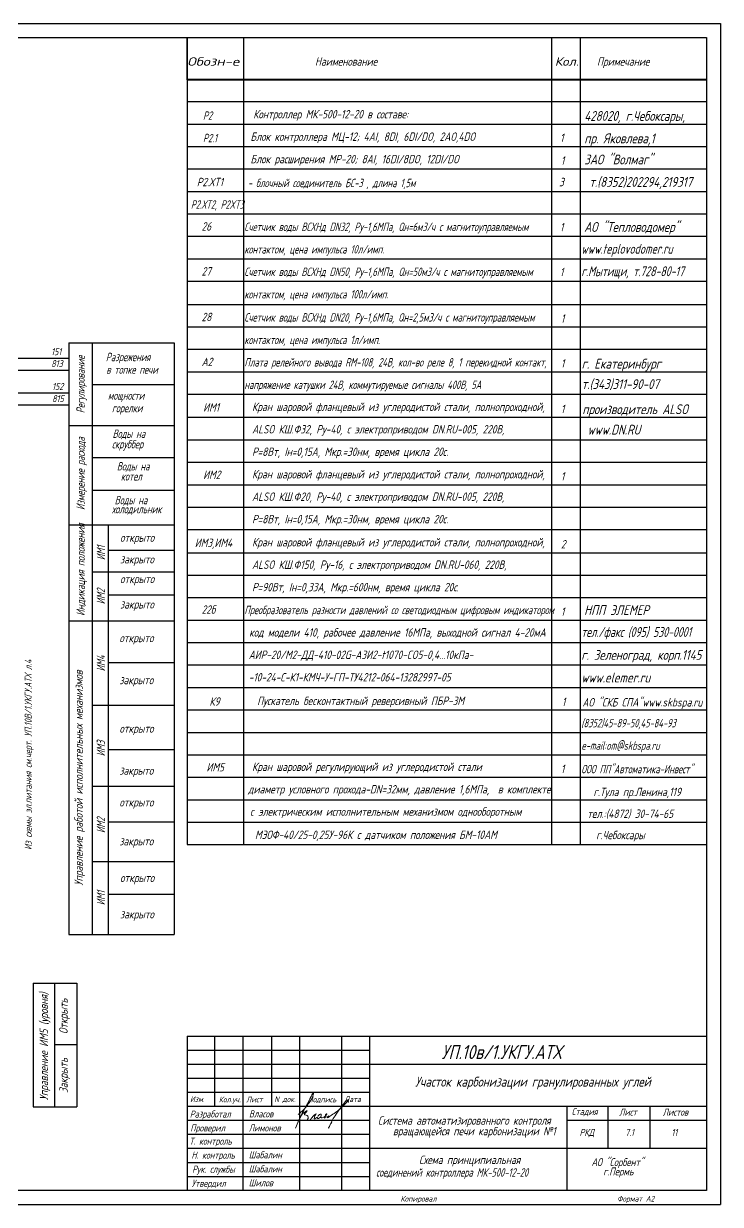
# Model space of a CAD drawing. Header units: millimetres. Extents: x 1348 to 2754, y -33 to 739.
# Drawn here: x 1694.4 to 1942.7, y -33.1 to 387.5 of the extents above; entities that cross this region are included whole.
import ezdxf
from ezdxf.enums import TextEntityAlignment as Align

# ---------------------------------------------------------------- set-up
doc = ezdxf.new("R2010")
doc.units = ezdxf.units.MM
doc.layers.add('MAIN', color=7, linetype='Continuous', lineweight=50)
doc.layers.add('Текст', color=7, linetype='Continuous', lineweight=50)
doc.layers.add('проводка', color=184, linetype='Continuous')
doc.styles.add('ADRF1', font='GOST_A.TTF', dxfattribs={"height": 2.5})
doc.styles.add('GOST тип А', font='GOST_A.TTF', dxfattribs={"oblique": 15})
doc.styles.add('ROMANC', font='GOST_A.TTF', dxfattribs={"height": 2.5})
doc.styles.get("Standard").update_dxf_attribs({"font": 'GOST_A.TTF', "oblique": 15})
doc.styles.add('СТАНДАРТ', font='GOST_A.TTF', dxfattribs={"oblique": 15, "height": 3.5})

# ---------------------------------------------------------------- blocks, each defined once
blk = doc.blocks.new('Власов')
at = {"layer": 'проводка', "lineweight": 18}
for points in [[(-0.58, 2.47), (1.27, 4.07), (2.73, 5.82), (3.82, 7.33), (4.64, 9.02), (4.84, 10.28), (4.04, 8.93), (3.16, 7.2), (1.39, 3.86), (0.52, 2.26), (-1.55, -2.37), (-0.72, -0.35), (0.34, 1.8), (1.73, 3.31), (2.62, 3.78), (2.31, 3.3), (1.91, 2.96), (1.61, 2.44), (2.21, 2.21), (2.85, 1.83), (2.99, 1.4), (2.77, 0.75), (2.36, 0.49), (2.18, 0.43), (2.07, 0.4), (1.98, 0.4)], [(3.73, 0.66), (4.37, 1.39), (4.91, 2.01), (5.22, 2.29), (5.78, 2.66), (5.59, 2.28), (5.16, 1.05), (5.19, 0.9), (5.7, 1.1), (6.25, 1.38), (6.27, 1.2), (6.3, 1.02), (7.02, 1.21), (7.63, 2.13), (7.63, 2.52), (6.76, 2.22), (6.42, 1.7)]]:
    blk.add_spline(points, degree=3, dxfattribs=at)
for points, knots in [([(9.73, 1.6), (9.73, 1.6), (10.28, 1.61), (10.33, 1.73), (10.3, 1.95), (10.1, 1.88), (9.94, 1.44), (9.82, 1.2), (10.65, 1.75), (14.06, 4.01), (14.83, 4.98), (18.2, 8.2), (16.58, 7.61), (15.42, 5.89), (12.84, 2.54), (12.14, 1.35), (11.17, -0.37), (10.2, -2.51), (10.72, -1.41), (10.96, -1), (11.17, -0.6), (11.31, -0.38), (11.4, -0.29)], [5.202172, 5.202172, 5.202172, 5.202172, 5.207482, 5.981017, 6.074049, 6.477149, 7.534813, 8.416864, 10.873297, 16.080912, 19.105162, 21.731982, 23.469351, 25.755203, 29.311429, 34.513333, 38.416271, 38.862024, 39.053994, 43.961574, 49.897464, 51.239132, 51.239132, 51.239132, 51.239132]), ([(7.53, 1.66), (7.5, 1.54), (7.54, 1.28), (8.01, 1.24), (8.83, 1.57), (9.1, 2.08), (9.9, 2.69), (9.43, 2.64), (9.3, 2.52), (9.14, 2.21), (9.04, 1.25), (8.71, 1.13), (8.92, 1.39), (9.3, 1.54), (9.6, 1.6)], [0, 0, 0, 0, 0.614094, 1.118723, 1.807789, 3.045572, 4.744461, 5.191863, 5.576495, 6.389957, 8.441618, 9.345517, 10.182193, 10.758393, 10.758393, 10.758393, 10.758393])]:
    blk.add_open_spline(points, degree=3, knots=knots, dxfattribs=at)

msp = doc.modelspace()

# ---------------------------------------------------------------- linework, layer by layer
at = {"color": 7, "linetype": 'Continuous'}
for p, q in [((1348.09, 387.5), (1942.71, 387.5)), ((1942.71, 387.5), (1942.71, -33.09)), ((1752.71, 382.5), (1752.71, 270.42)), ((1752.71, 382.5), (1937.71, 382.5)), ((1752.71, 367.5), (1752.71, 382.5)), ((1772.71, 382.5), (1772.71, 95.04)), ((1882.47, 382.5), (1882.47, 95.04)), ((1892.71, 382.5), (1892.71, 95.04)), ((1752.71, 367.74), (1937.71, 367.74)), ((1752.71, 367.5), (1937.71, 367.5)), ((1937.71, 367.5), (1752.71, 367.5)), ((1752.71, 367.5), (1752.71, 95.04)), ((1752.71, 359.74), (1937.71, 359.74)), ((1752.71, 351.74), (1937.71, 351.74)), ((1752.71, 343.74), (1937.71, 343.74)), ((1752.71, 335.74), (1937.71, 335.74)), ((1752.71, 327.74), (1937.71, 327.74)), ((1752.71, 319.74), (1937.71, 319.74)), ((1752.71, 311.74), (1937.71, 311.74)), ((1752.71, 303.74), (1937.71, 303.74)), ((1752.71, 295.74), (1937.71, 295.74)), ((1752.71, 287.49), (1937.71, 287.49)), ((1752.71, 279.49), (1937.71, 279.49)), ((1752.71, 271.49), (1937.71, 271.49)), ((1752.71, 263.49), (1937.71, 263.49)), ((1752.71, 255.49), (1937.71, 255.49)), ((1752.71, 247.26), (1937.71, 247.26)), ((1752.71, 239.26), (1937.71, 239.26)), ((1752.71, 231.26), (1937.71, 231.26)), ((1752.71, 223.26), (1937.71, 223.26)), ((1752.71, 215.26), (1937.71, 215.26)), ((1752.71, 207.26), (1937.71, 207.26)), ((1752.71, 199.04), (1937.71, 199.04)), ((1752.71, 191.04), (1937.71, 191.04)), ((1752.71, 183.04), (1937.71, 183.04)), ((1752.71, 175.04), (1937.71, 175.04)), ((1752.71, 167.04), (1937.71, 167.04)), ((1752.71, 159.04), (1937.71, 159.04)), ((1752.71, 151.04), (1937.71, 151.04)), ((1752.71, 143.04), (1937.71, 143.04)), ((1752.71, 135.04), (1937.71, 135.04)), ((1752.71, 127.04), (1937.71, 127.04)), ((1752.71, 119.04), (1937.71, 119.04)), ((1752.71, 111.04), (1937.71, 111.04)), ((1752.71, 103.04), (1937.71, 103.04)), ((1752.71, 95.04), (1937.71, 95.04))]:
    msp.add_line(p, q, dxfattribs=at)
at = {"color": 7}
for p, q in [((1348.09, 387.5), (1905.17, 387.5)), ((1710.5, 273.75), (1748.06, 273.75)), ((1718.84, 258.93), (1748.06, 258.93)), ((1710.5, 244.31), (1748.06, 244.31)), ((1718.84, 232.99), (1748.06, 232.99)), ((1718.84, 221.36), (1748.06, 221.36)), ((1710.5, 208.97), (1748.06, 208.97)), ((1724.48, 199.95), (1748.06, 199.95)), ((1718.84, 192.22), (1748.06, 192.22)), ((1724.48, 183.98), (1748.06, 183.98)), ((1710.5, 174.72), (1748.06, 174.72)), ((1724.44, 159.87), (1748.06, 159.87)), ((1718.84, 144.68), (1748.06, 144.68)), ((1724.44, 128.97), (1748.06, 128.97)), ((1718.84, 115.83), (1748.06, 115.83)), ((1724.44, 103.19), (1748.02, 103.19)), ((1718.84, 89.06), (1748.06, 89.06)), ((1724.48, 77.35), (1748.06, 77.35)), ((1710.5, 63.05), (1748.06, 63.05))]:
    msp.add_line(p, q, dxfattribs=at)
at = {"color": 7, "linetype": 'Continuous', "lineweight": 30}
for p, q in [((1368.09, 382.5), (1937.71, 382.5)), ((1937.71, 382.5), (1937.71, -28.09)), ((1937.71, -28.09), (1368.09, -28.09))]:
    msp.add_line(p, q, dxfattribs=at)
for p, q in [((1710.5, 273.75), (1710.5, 257.96)), ((1718.84, 273.75), (1718.84, 181.23)), ((1748.06, 273.75), (1748.06, 257.96)), ((1599.73, 268.32), (1710.5, 268.32)), ((1603.76, 264.11), (1710.5, 264.11)), ((1710.5, 257.96), (1710.5, 181.23)), ((1748.06, 257.96), (1748.06, 181.23)), ((1615.88, 255.93), (1710.5, 255.93)), ((1619.92, 251.72), (1710.5, 251.72)), ((1724.48, 208.97), (1724.48, 63.05)), ((1710.5, 181.23), (1710.5, 63.05)), ((1718.84, 181.23), (1718.84, 63.05)), ((1748.06, 181.23), (1748.06, 63.05)), ((1348.09, -33.09), (1942.71, -33.09))]:
    msp.add_line(p, q)
at = {"linetype": 'Continuous'}
for p, q in [((1697.83, 45.65), (1697.83, 1.68)), ((1697.83, 45.65), (1713.33, 45.65)), ((1705.33, 45.65), (1705.33, 1.68)), ((1713.33, 45.65), (1713.33, 1.68)), ((1705.33, 23.83), (1713.33, 23.83)), ((1697.83, 1.68), (1713.33, 1.68))]:
    msp.add_line(p, q, dxfattribs=at)
at = {"color": 0, "linetype": 'ByBlock', "lineweight": 30}
for p, q in [((1752.71, 26.88), (1752.71, -28.08)), ((1888.09, -28.08), (1888.09, 1.88)), ((1902.71, -13.12), (1902.71, 1.88)), ((1917.71, -13.12), (1917.71, 1.88)), ((1888.09, -3.12), (1937.71, -3.12))]:
    msp.add_line(p, q, dxfattribs=at)
at = {"color": 0, "linetype": 'Continuous', "lineweight": 30}
for p, q in [((1752.71, 26.88), (1937.71, 26.88)), ((1762.46, 26.88), (1762.46, 1.88)), ((1772.46, 26.88), (1772.46, -28.12)), ((1782.71, 26.88), (1782.71, 1.88)), ((1792.71, 26.88), (1792.71, -28.12)), ((1807.71, 26.88), (1807.71, -28.12)), ((1817.71, 26.88), (1817.71, -28.12)), ((1817.71, 16.88), (1937.71, 16.88)), ((1752.71, 6.88), (1817.71, 6.88)), ((1752.71, 1.88), (1937.71, 1.88)), ((1817.71, -13.12), (1937.71, -13.12))]:
    msp.add_line(p, q, dxfattribs=at)
at = {"color": 0, "linetype": 'Continuous'}
for p, q in [((1752.71, 21.88), (1817.71, 21.88)), ((1752.71, 16.88), (1817.71, 16.88)), ((1752.71, 11.88), (1817.71, 11.88)), ((1752.71, -3.12), (1817.71, -3.12)), ((1752.71, -8.12), (1817.71, -8.12)), ((1752.71, -8.12), (1817.71, -8.12)), ((1752.71, -13.12), (1817.71, -13.12)), ((1752.71, -18.12), (1817.71, -18.12)), ((1752.71, -23.12), (1817.71, -23.12))]:
    msp.add_line(p, q, dxfattribs=at)

# ---------------------------------------------------------------- block references
at = {"color": 0, "lineweight": 15}
msp.add_blockref('Власов', (1792.82, -3.53, -10), dxfattribs=at)

# ---------------------------------------------------------------- texts
at = {"color": 7, "linetype": 'Continuous', "style": 'ADRF1', "oblique": 15}
for s, width, p, p2 in [('Обозн-е', 1.526932, (1752.71, 372.5), (1771.21, 372.5)), ('Кол.', 1.441394, (1883.71, 372.5), (1892.21, 372.5))]:
    msp.add_text(s, height=3, dxfattribs=dict(at, width=width)).set_placement(p, p2, align=Align.FIT)
for s, height, p in [('Наименование', 3, (1798.21, 372.5)), ('Примечание', 3, (1898.71, 372.5)), ('Копировал', 2, (1828.71, -32.09)), ('Формат A2', 2, (1905.91, -32.09))]:
    msp.add_text(s, height=height, dxfattribs=at).set_placement(p)
at = {"linetype": 'Continuous', "oblique": 15}
for s, height, p in [('Контроллер МК-500-12-20 в составе:', 3, (1776.21, 353.74)), ('Блок контроллера МЦ-12; 4AI, 8DI, 6DI/DO, 2AO,4DO', 3, (1775.21, 345.74)), ('1', 3, (1885.59, 345.36)), ('Блок расширения МР-20; 8AI, 16DI/8DO, 12DI/DO', 3, (1775.21, 337.74)), ('К9', 3, (1760.6, 144.53)), ('К9', 3, (1760.6, 144.53)), ('Пускатель беcконтактный реверсивный ПБР-3M', 3, (1777.6, 144.78)), ('ИМ5', 3, (1759.53, 121.13)), ('c электрическим исполнительным механизмом однооборотным', 3, (1775.01, 105.32)), ('  МЭОФ-40/25-0,25У-96К c датчиком положения БМ-10АМ', 3, (1773.75, 97.07)), ('УП.10в/1.УКГУ.АТХ', 5, (1843.33, 18.67)), ('Участок карбонизации гранулированных углей', 3.5, (1833.9, 8.85)), ('Система автоматизированного контроля', 3, (1820.65, -4.71)), ('вращающейся печи карбонизации №1', 3, (1825.99, -8.49))]:
    msp.add_text(s, height=height, dxfattribs=at).set_placement(p)
at = {"color": 7, "style": 'СТАНДАРТ', "oblique": 15}
for s, height, p in [('428020, г.Чебоксары,', 3.5, (1894.21, 352.86)), ('пр. Яковлева,1', 3.5, (1894.21, 344.86)), ('ЗАО "Волмаг"', 3.5, (1894.21, 337.36)), (' т.(8352)202294,219317', 3.5, (1894.21, 329.36)), ('АО "Тепловодомер"', 3.5, (1894.14, 313.31)), (' г. Екатеринбург', 3.5, (1891.47, 264.61)), (' т.(343)311-90-07', 3.5, (1891.47, 257.34)), ('производитель ALSO', 3.5, (1893.51, 248.39)), ('www.DN.RU', 3.5, (1895.35, 241.11)), ('НПП ЭЛЕМЕР', 3.5, (1894.14, 176.84)), ('код модели 410, рабочее давление 16МПа, выходной сигнал 4-20мА', 3, (1774.74, 169.14)), ('АИР-20/М2-ДД-410-02G-A3И2-t1070-CO5-0,4...10кПа-', 3, (1774.59, 161.18)), ('г. Зеленоград, корп.1145', 3.5, (1893.14, 160.88)), ('-10-24-С-К1-КМЧ-У-ГП-ТУ4212-064-13282997-05', 3, (1774.59, 153.18)), ('www.elemer.ru', 3.5, (1893.14, 152.81))]:
    msp.add_text(s, height=height, dxfattribs=at).set_placement(p)
at = {"color": 7, "style": 'СТАНДАРТ', "oblique": 15, "width": 0.9}
for s, height, p in [('Счетчик воды ВСХНд DN32, Ру-1,6МПа, Qн=6м3/ч с магнитоуправляемым', 3, (1773.05, 313.61)), ('контактом, цена импульса 10л/имп.', 3, (1773.05, 305.61)), ('www.teplovodomer.ru', 3.5, (1893.14, 305.53)), ('Счетчик воды ВСХНд DN50, Ру-1,6МПа, Qн=50м3/ч с магнитоуправляемым', 3, (1773.05, 297.61)), ('г.Мытищи, т.728-80-17', 3.5, (1893.14, 297.53)), ('контактом, цена импульса 100л/имп.', 3, (1773.05, 289.61)), ('Счетчик воды ВСХНд DN20, Ру-1,6МПа, Qн=2,5м3/ч с магнитоуправляемым', 3, (1773.05, 281.36)), ('контактом, цена импульса 1л/имп.', 3, (1773.05, 273.36)), ('Плата релейного вывода RM-108, 24В, кол-во реле 8, 1 перекидной контакт,', 3, (1773.05, 265.36)), ('напряжение катушки 24В, коммутируемые сигналы 400В, 5А', 3, (1773.05, 257.36)), ('Преобразователь разности давлений со светодиодным цифровым индикатором', 3, (1773.05, 177.14)), ('тел./факс (095) 530-0001', 3.5, (1893.14, 169.05))]:
    msp.add_text(s, height=height, dxfattribs=at).set_placement(p)
at = {"color": 7, "linetype": 'Continuous', "oblique": 15}
for s, p in [('151', (1704.19, 269.4)), ('813', (1704.19, 265.13)), ('152', (1704.53, 257.01)), ('815', (1704.53, 252.68))]:
    msp.add_text(s, height=2.5, dxfattribs=at).set_placement(p)
at = {"linetype": 'Continuous', "oblique": 15}
for s, width, p in [('Регулирование', 0.9, (1716.19, 248.7)), ('Измерение расхода', 0.9, (1716.19, 214.23)), ('Индикация положения', 0.95, (1716.19, 176.5)), ('ИМ1', 0.9, (1723.44, 196.38)), ('ИМ2', 0.9, (1723.44, 180.64)), ('ИМ4', 0.9, (1723.44, 156.76)), ('ИМ3', 0.9, (1723.44, 126.5)), ('ИМ2', 0.9, (1723.44, 99.17)), ('ИМ1', 0.9, (1723.44, 73.44))]:
    msp.add_text(s, height=3, rotation=90, dxfattribs=dict(at, width=width)).set_placement(p)
at = {"color": 7, "linetype": 'Continuous', "oblique": 15, "width": 0.9}
for s, p in [('Разрежения ', (1723.67, 267.25)), (' в топке печи', (1722.44, 262.77))]:
    msp.add_text(s, height=3, dxfattribs=at).set_placement(p)
at = {"linetype": 'Continuous', "oblique": 15, "width": 0.9}
for s, p in [('мощности ', (1724.41, 253.52)), ('горелки', (1725.84, 249.05)), ('Воды на', (1726.07, 239.92)), ('скруббер', (1725.84, 236.21)), ('Воды на ', (1727.6, 228.32)), ('котел', (1729.02, 224.73)), ('Воды на  ', (1726.83, 216.28)), ('холодильник', (1725.84, 213.07))]:
    msp.add_text(s, height=3, dxfattribs=at).set_placement(p)
at = {"color": 7, "oblique": 15}
for s, height, p in [('Кран шаровой фланцевый из углеродистой стали, полнопроходной, ', 3, (1775.79, 249.5)), ('ALSO КШ.Ф32, Pу-40, с электроприводом DN.RU-005, 220В,', 3, (1775.79, 241.5)), ('Р=8Вт, Iн=0,15А, Мкр.=30нм, время цикла 20с.', 3, (1775.79, 233.5)), ('Кран шаровой фланцевый из углеродистой стали, полнопроходной, ', 3, (1775.79, 225.5)), ('ALSO КШ.Ф20, Pу-40, с электроприводом DN.RU-005, 220В,', 3, (1775.79, 217.5)), ('Р=8Вт, Iн=0,15А, Мкр.=30нм, время цикла 20с.', 3, (1775.79, 209.5)), ('Кран шаровой фланцевый из углеродистой стали, полнопроходной, ', 3, (1775.79, 201.28)), ('ALSO КШ.Ф150, Pу-16, с электроприводом DN.RU-060, 220В,', 3, (1775.79, 193.28)), ('Р=90Вт, Iн=0,33А, Мкр.=600нм, время цикла 20с.', 3, (1775.79, 185.28)), ('Кран шаровой регулирующий из углеродистой стали ', 3, (1775.79, 121.28)), ('диаметр условного прохода-DN=32мм, давление 1,6МПа,  в комплекте ', 3, (1774.37, 113.28)), ('Кол.уч.', 2, (1763.96, 3.28)), ('Лист', 2, (1773.72, 3.28)), ('Подпись', 2, (1795.71, 3.28))]:
    msp.add_text(s, height=height, dxfattribs=at).set_placement(p)
at = {"linetype": 'Continuous', "style": 'ROMANC', "oblique": 15}
for s, p in [('открыто', (1728.77, 202.9)), ('закрыто', (1728.77, 195.21)), ('открыто', (1728.77, 188.18)), ('закрыто', (1728.77, 179.14)), ('открыто', (1728.53, 167.15)), ('закрыто', (1728.53, 152.18)), ('открыто', (1728.53, 134.91)), ('закрыто', (1728.53, 119.94)), ('открыто', (1728.53, 108.64)), ('закрыто', (1728.53, 94.78)), ('открыто', (1728.77, 81.73)), ('закрыто', (1728.77, 68.77))]:
    msp.add_text(s, height=3, dxfattribs=at).set_placement(p)
at = {"linetype": 'Continuous', "oblique": 15}
msp.add_text('Из схемы эл.питания см.черт. УП.10В/1.УКГУ.АТХ л.4', height=2.5, rotation=90, dxfattribs=at).set_placement((1697.26, 93.17))
for s, style, p in [('Управление работой исполнительных механизмов', 'ROMANC', (1715.48, 80.44)), ('Управление ИМ5 (уровня)', 'GOST тип А', (1703.08, 3.99)), ('Открыть', 'GOST тип А', (1710.08, 27.58)), ('Закрыть', 'GOST тип А', (1710.08, 6.56))]:
    msp.add_text(s, height=3, rotation=90, dxfattribs=dict(at, style=style)).set_placement(p)
at = {"oblique": 15}
for s, p in [('АО "СКБ СПА"www.skbspa.ru', (1893.53, 144.25)), ('АО "СКБ СПА"www.skbspa.ru', (1893.53, 144.25)), ('г.Тула пр.Ленина,119', (1897.46, 112.32)), ('тел.:(4872) 30-74-65', (1895.24, 104.56)), ('г.Чебоксары', (1898.42, 96.98))]:
    msp.add_text(s, height=3, dxfattribs=at).set_placement(p)
at = {"oblique": 15, "width": 0.9}
for s, p in [('(8352)45-89-50,45-84-93', (1893.13, 136.84)), ('(8352)45-89-50,45-84-93', (1893.13, 136.84)), ('e-mail:om@skbspa.ru', (1893.13, 128.84)), ('e-mail:om@skbspa.ru', (1893.13, 128.84)), ('ООО ПП"Автоматика-Инвест"', (1893.13, 120.45))]:
    msp.add_text(s, height=3, dxfattribs=at).set_placement(p)
at = {"color": 0, "linetype": 'Continuous', "oblique": 15}
for s, height, p in [('Изм.', 2, (1753.71, 3.38)), ('N док.', 2, (1783.71, 3.38)), ('Дата', 2, (1808.71, 3.38)), ('Разработал', 2.5, (1753.62, -2.16)), ('Власов', 2.5, (1774.71, -2.11)), ('Стадия', 2.5, (1889.71, -1.29)), ('Лист', 2.5, (1906.64, -1.48)), ('Листов ', 2.5, (1922.16, -1.48)), ('Проверил', 2.5, (1753.78, -7.12)), ('Лимонов', 2.5, (1774.61, -7.12)), ('Т. контроль', 2.5, (1753.47, -11.81)), ('Н. контроль', 2.5, (1754.19, -16.81)), ('Шабалин', 2.5, (1774.61, -16.72)), ('АО "Сорбент"', 2.8, (1896.71, -19.43)), ('Рук. службы', 2.5, (1754.47, -21.81)), ('Шабалин', 2.5, (1774.61, -21.72)), ('г.Пермь', 2.8, (1900.94, -22.76)), ('Утвердил', 2.5, (1754.27, -26.82)), ('Шилов', 2.5, (1774.61, -26.67))]:
    msp.add_text(s, height=height, dxfattribs=at).set_placement(p)
at = {"layer": 'MAIN', "color": 7, "linetype": 'Continuous', "lineweight": -3, "oblique": 15}
for s, style, width, p in [('Р2', 'ROMANC', 0.9, (1758.29, 353.24)), ('Р2.1', 'ROMANC', 0.9, (1758.29, 345.24)), ('- блочный соединитель БС-3 , длина 1,5м', 'ROMANC', 0.9, (1774.3, 329.24)), ('Р2.ХT2, P2XT3', 'ROMANC', 0.8, (1753.99, 321.57)), ('соединений контроллера МК-500-12-20', 'GOST тип А', 0.9, (1820, -23.21))]:
    msp.add_text(s, height=3, dxfattribs=dict(at, style=style, width=width)).set_placement(p)
for s, style, p in [('1', 'ROMANC', (1885.86, 337.24)), ('Р2.ХT1', 'ROMANC', (1756.1, 329.57)), ('3', 'ROMANC', (1885.24, 329.56)), ('26', 'ROMANC', (1757.8, 313.76)), ('1', 'ROMANC', (1885.52, 313.53)), ('27', 'ROMANC', (1757.8, 297.76)), ('1', 'ROMANC', (1885.52, 297.53)), ('28', 'ROMANC', (1757.8, 281.51)), ('1', 'ROMANC', (1885.86, 280.99)), ('А2', 'ROMANC', (1757.8, 265.51)), ('1', 'ROMANC', (1885.86, 264.99)), ('ИМ1', 'ROMANC', (1758.34, 249.29)), ('1', 'ROMANC', (1885.86, 248.76)), ('ИМ2', 'ROMANC', (1758.34, 225.29)), ('1', 'ROMANC', (1885.86, 224.76)), ('ИМ3,ИМ4', 'ROMANC', (1755.37, 201.06)), ('2', 'ROMANC', (1885.86, 200.54)), ('22б', 'ROMANC', (1757.8, 177.29)), ('1', 'ROMANC', (1885.86, 176.54)), ('1', 'ROMANC', (1886.22, 144.43)), ('1', 'ROMANC', (1886.22, 144.43)), ('1', 'ROMANC', (1885.86, 120.54)), ('Схема принципиальная ', 'GOST тип А', (1835.31, -18.71))]:
    msp.add_text(s, height=3, dxfattribs=dict(at, style=style)).set_placement(p)
at = {"layer": 'Текст', "lineweight": -3, "oblique": 15}
for s, p in [('РКД', (1892.51, -8.7, 10)), ('7.1', (1908.76, -8.7, 10)), ('11', (1925.26, -8.7, 10))]:
    msp.add_text(s, height=2.5, dxfattribs=at).set_placement(p)

doc.saveas('drawing.dxf')
